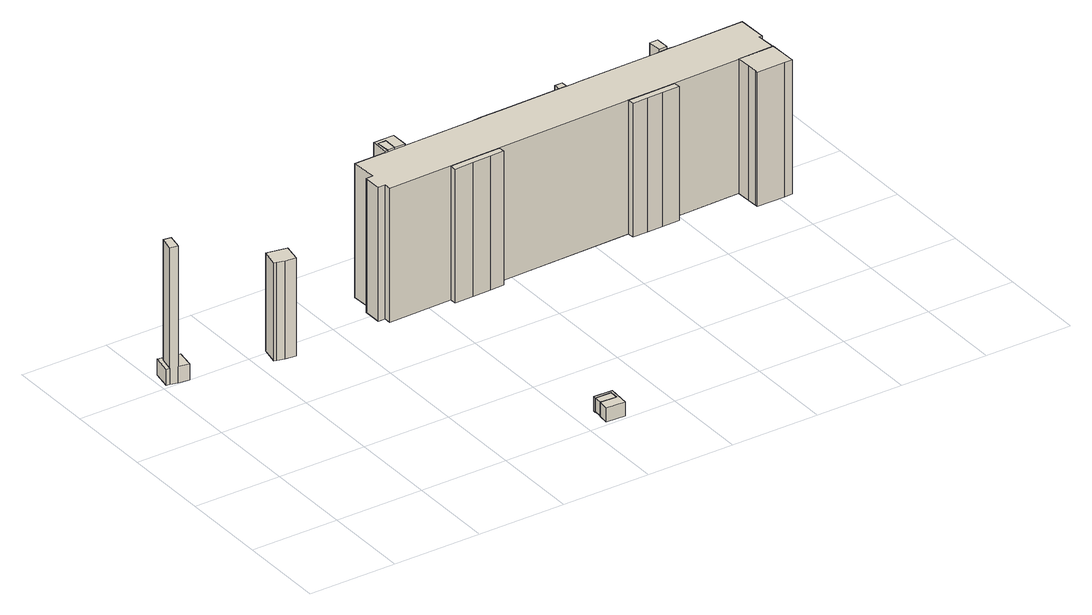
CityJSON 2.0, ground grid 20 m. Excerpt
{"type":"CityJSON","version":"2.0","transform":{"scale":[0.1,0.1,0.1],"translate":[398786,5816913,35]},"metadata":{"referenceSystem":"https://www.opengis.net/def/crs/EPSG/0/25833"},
"CityObjects":{
"building1":{"type":"Building","attributes":{"Gemeindeschluessel":"11000011","function":"51009_1610"},"address":[{"country":"Germany","locality":"Berlin"}],"children":["building1-1","building1-2"]},
"building1-1":{"type":"BuildingPart","attributes":{"BezugspunktDach":"2200","measuredHeight":3.72,"storeysAboveGround":0},"parents":["building1"],"geometry":[{"type":"MultiSurface","lod":"1","boundaries":[[[0,1,2,3,4,5,6,7]],[[8,9,10,11,12,13,14,15]],[[8,15,7,6]],[[9,8,6,5]],[[10,9,5,4]],[[11,10,4,3]],[[11,3,11,12]],[[12,2,12,13]],[[15,14,0,7]],[[12,11,3,2]],[[13,12,2,1,16]],[[14,13,1,0]]]}]},
"building1-2":{"type":"BuildingPart","attributes":{"BezugspunktDach":"2200","measuredHeight":31.24,"storeysAboveGround":0},"parents":["building1"],"geometry":[{"type":"MultiSurface","lod":"1","boundaries":[[[17,18,19,20]],[[13,12,11,14]],[[13,1,0,20,19]],[[21,2,1,19,18]],[[3,2,18,17]],[[14,11,17,20]],[[14,0,1,13]],[[12,13,1,2,21]],[[11,12,2,3]]]}]},
"building2":{"type":"Building","attributes":{"Gemeindeschluessel":"11000011","function":"51009_1610"},"address":[{"country":"Germany","locality":"Berlin"}],"children":["building2-1","building2-2"]},
"building2-1":{"type":"BuildingPart","attributes":{"BezugspunktDach":"2200","measuredHeight":22.38,"storeysAboveGround":0},"parents":["building2"],"geometry":[{"type":"Solid","lod":"1","boundaries":[[[[22,23,24,25,26,27]],[[28,29,30,31,32,33]],[[28,33,27,26]],[[29,28,26,25]],[[30,29,25,24]],[[31,30,24,23]],[[32,31,23,22]],[[33,32,22,27]]]]}]},
"building2-2":{"type":"BuildingPart","attributes":{"BezugspunktDach":"2200","measuredHeight":4.43,"storeysAboveGround":0},"parents":["building2"],"geometry":[{"type":"Solid","lod":"1","boundaries":[[[[34,35,36,37]],[[38,39,40,41]],[[38,41,37,36]],[[39,38,36,35]],[[40,39,35,34]],[[41,40,34,37]]]]}]},
"building3":{"type":"Building","attributes":{"Gemeindeschluessel":"11000011","function":"51009_1610"},"address":[{"country":"Germany","locality":"Berlin"}],"children":["building3-1","building3-2"]},
"building3-1":{"type":"BuildingPart","attributes":{"BezugspunktDach":"2200","measuredHeight":3.33,"storeysAboveGround":0},"parents":["building3"],"geometry":[{"type":"MultiSurface","lod":"1","boundaries":[[[42,43,44,45,46,47,48,49]],[[50,51,52,53,54,55,56,57]],[[50,57,49,48]],[[51,50,58,59,60]],[[52,51,60,61]],[[46,62,46,45]],[[53,52,61,63]],[[54,53,45,44]],[[55,54,44,43]],[[56,55,43,42]],[[57,56,42,49]],[[60,59,58,48,47]],[[61,60,47,46]],[[63,61,62,46,45]]]}]},
"building3-2":{"type":"BuildingPart","attributes":{"BezugspunktDach":"2200","measuredHeight":3.1,"storeysAboveGround":0},"parents":["building3"],"geometry":[{"type":"MultiSurface","lod":"1","boundaries":[[[47,46,45,48]],[[63,61,60,59]],[[63,59,48,45]],[[61,63,45,46]],[[60,61,46,47]],[[59,60,64,47,48]]]}]},
"building4":{"type":"Building","attributes":{"Gemeindeschluessel":"11000011","function":"51009_1610"},"address":[{"country":"Germany","locality":"Berlin"}],"children":["building4-1","building4-2"]},
"building4-1":{"type":"BuildingPart","attributes":{"BezugspunktDach":"2200","measuredHeight":30.8,"storeysAboveGround":0},"parents":["building4"],"geometry":[{"type":"MultiSurface","lod":"1","boundaries":[[[65,66,67,68,69,70,71,72]],[[73,74,75,76,77,78,79,80]],[[73,80,72,71]],[[74,73,71,70]],[[75,74,70,69]],[[76,75,81,82,83]],[[77,76,83,84]],[[78,77,84,85]],[[79,78,66,65]],[[80,79,65,72]],[[83,82,81,69,68]],[[86,84,83,68,67]],[[85,84,67,66]]]}]},
"building4-2":{"type":"BuildingPart","attributes":{"BezugspunktDach":"2200","measuredHeight":30.78,"storeysAboveGround":0},"parents":["building4"],"geometry":[{"type":"MultiSurface","lod":"1","boundaries":[[[87,88,89,90]],[[83,82,85,84]],[[83,68,67,90,89]],[[69,68,89,88]],[[85,82,88,87]],[[67,66,87,90]],[[84,67,68,83]],[[82,83,68,69]],[[84,85,66,67]]]}]},
"building5":{"type":"Building","attributes":{"Gemeindeschluessel":"11000011","function":"51009_1610"},"address":[{"country":"Germany","locality":"Berlin"}],"children":["building5-1","building5-2"]},
"building5-1":{"type":"BuildingPart","attributes":{"BezugspunktDach":"2200","measuredHeight":3.19,"storeysAboveGround":0},"parents":["building5"],"geometry":[{"type":"MultiSurface","lod":"1","boundaries":[[[91,92,93,94,95,96,97,98]],[[99,100,101,102,103,104,105,106]],[[99,106,98,97]],[[100,99,97,96]],[[101,100,96,95]],[[102,101,107,108]],[[103,102,94,108,109]],[[104,103,109,110,92]],[[105,104,92,91]],[[106,105,91,98]],[[108,107,95,94]],[[109,108,94,93]],[[93,92,110,109]]]}]},
"building5-2":{"type":"BuildingPart","attributes":{"BezugspunktDach":"2200","measuredHeight":28.25,"storeysAboveGround":0},"parents":["building5"],"geometry":[{"type":"MultiSurface","lod":"1","boundaries":[[[111,112,113,114]],[[108,107,110,109]],[[94,93,109,114,113]],[[107,95,94,113,112]],[[110,107,112,111]],[[109,93,92,115,111,114]],[[108,109,93,94]],[[108,94,95,107]],[[110,115,92,93,109]]]}]},
"building6":{"type":"Building","attributes":{"Gemeindeschluessel":"11000011","function":"31001_1010"},"address":[{"country":"Germany","locality":"Berlin","thoroughfareNumber":"13, 14, 15, 16","thoroughfareName":"Mellenseestraße"}],"children":["building6-1","building6-2","building6-3","building6-4","building6-5","building6-6","building6-7","building6-8"]},
"building6-1":{"type":"BuildingPart","attributes":{"BezugspunktDach":"2200","measuredHeight":30.61,"storeysAboveGround":10},"parents":["building6"],"geometry":[{"type":"MultiSurface","lod":"1","boundaries":[[[116,117,118,119,120,121,122,123,124,125,126,127,128,129,130,131,132,133,134,135,136,137,138,139,140,141,142,143,144]],[[145,146,147,148,149,150,105,104,101,100,151,152,153,154,155,156,157,158,159,160,161,162,163,164,165,166,167,168,169]],[[145,169,144,143]],[[146,145,143,142]],[[147,146,142,141]],[[148,147,141,140]],[[149,148,85,82,139]],[[150,149,139,138]],[[105,150,138,137]],[[104,105,137,136]],[[112,111,136,135]],[[101,104,110,107]],[[100,101,135,134]],[[151,100,134,133]],[[152,151,133,132]],[[153,152,132,131],[170,171,172,173]],[[154,153,131,130]],[[155,154,130,129]],[[156,155,129,128]],[[157,156,174,175]],[[158,157,127,126]],[[159,158,126,125]],[[160,159,125,124]],[[161,160,124,123]],[[162,161,123,122]],[[176,177,178,179,163,121,180,181,182]],[[166,165,119,118]],[[167,166,118,117]],[[168,167,117,116]],[[169,168,116,144]],[[140,139,82,85]],[[107,110,111,112]],[[172,171,170,173]],[[175,174,128,127]],[[163,162,122,121]],[[164,182,181,180,120]],[[179,178,177,176]],[[165,164,120,183,119]]]}]},
"building6-2":{"type":"BuildingPart","attributes":{"BezugspunktDach":"2200","measuredHeight":28.25,"storeysAboveGround":10},"parents":["building6"],"geometry":[{"type":"Solid","lod":"1","boundaries":[[[[111,112,113,114]],[[108,107,110,109]],[[108,109,114,113]],[[107,108,113,112]],[[109,110,111,114]],[[110,107,112,111]]]]}]},
"building6-3":{"type":"BuildingPart","attributes":{"BezugspunktDach":"2200","measuredHeight":29.34,"storeysAboveGround":10},"parents":["building6"],"geometry":[{"type":"MultiSurface","lod":"1","boundaries":[[[173,172,184,185]],[[186,171,170,187]],[[186,187,185,184]],[[171,186,184,172]],[[187,170,173,185]],[[188,170,171,172,173]]]}]},
"building6-4":{"type":"BuildingPart","attributes":{"BezugspunktDach":"2200","measuredHeight":30.94,"storeysAboveGround":10},"parents":["building6"],"geometry":[{"type":"MultiSurface","lod":"1","boundaries":[[[189,190,191,192]],[[193,175,174,194]],[[193,194,192,191]],[[175,193,191,190]],[[195,128,127,190,189]],[[194,174,189,192]],[[174,175,196,127,128,195]]]}]},
"building6-5":{"type":"BuildingPart","attributes":{"BezugspunktDach":"2200","measuredHeight":30.7,"storeysAboveGround":10},"parents":["building6"],"geometry":[{"type":"MultiSurface","lod":"1","boundaries":[[[197,198,199,200,201,202,203,204]],[[162,205,206,207,208,209,210,163]],[[122,121,204,203]],[[205,162,203,202]],[[206,205,202,201]],[[207,206,201,200]],[[208,207,200,199]],[[209,208,199,198]],[[210,209,198,197]],[[163,210,197,204]],[[211,162,163,121,122]]]}]},
"building6-6":{"type":"BuildingPart","attributes":{"BezugspunktDach":"2200","measuredHeight":30.61,"storeysAboveGround":10},"parents":["building6"],"geometry":[{"type":"MultiSurface","lod":"1","boundaries":[[[212,213,214,215,181,119]],[[182,216,217,218,219,165]],[[120,119,181]],[[216,182,181,215]],[[217,216,215,214]],[[218,217,214,213]],[[219,218,213,212]],[[165,219,212,119]],[[182,164,120,181]],[[164,165,119,120]]]}]},
"building6-7":{"type":"BuildingPart","attributes":{"BezugspunktDach":"2200","measuredHeight":30.61,"storeysAboveGround":10},"parents":["building6"],"geometry":[{"type":"Solid","lod":"1","boundaries":[[[[220,221,222,223,178,177]],[[179,224,225,226,227,176]],[[224,179,178,223]],[[225,224,223,222]],[[226,225,222,221]],[[227,226,221,220]],[[176,227,220,177]],[[179,176,177,178]]]]}]},
"building6-8":{"type":"BuildingPart","attributes":{"BezugspunktDach":"2200","measuredHeight":30.78,"storeysAboveGround":10},"parents":["building6"],"geometry":[{"type":"MultiSurface","lod":"1","boundaries":[[[87,88,89,90]],[[83,82,85,84]],[[83,84,90,89]],[[82,83,89,88]],[[140,139,82,88,87]],[[84,85,87,90]],[[85,82,139,140]]]}]}
},
"vertices":[
[15,602,51],[22,635,51],[39,632,51],[33,598,51],[57,594,51],[64,636,51],[15,646,51],[8,603,51],[15,646,14],[64,636,14],[57,594,14],[33,598,14],[39,632,14],[22,635,14],[15,602,14],[8,603,14],[22,635,32],
[33,598,327],[39,632,327],[22,635,327],[15,602,327],[39,632,39],
[240,560,238],[257,556,238],[281,552,238],[288,593,238],[242,602,238],[234,561,238],[242,602,14],[288,593,14],[281,552,14],[257,556,14],[240,560,14],[234,561,14],
[257,556,59],[263,588,59],[247,591,59],[240,560,59],[247,591,15],[263,588,15],[257,556,15],[240,560,15],
[687,6,44],[690,55,44],[647,57,44],[647,51,44],[684,50,44],[683,30,44],[646,32,44],[644,8,44],[646,32,11],[683,30,11],[684,50,11],[647,51,11],[647,57,11],[690,55,11],[687,6,11],[644,8,11],[646,32,19],[646,32,13],[683,30,13],[684,50,13],[684,50,43],[647,51,13],
[683,30,28],
[576,677,319],[582,677,319],[581,708,319],[599,708,319],[599,678,319],[624,678,319],[624,718,319],[576,717,319],[624,718,11],[624,678,11],[599,678,11],[599,708,11],[581,708,11],[582,677,11],[576,677,11],[576,717,11],[599,678,89],[599,678,12],[599,708,12],[581,708,12],[582,677,12],[581,708,166],
[582,677,320],[599,678,320],[599,708,320],[581,708,320],
[804,681,42],[811,682,42],[810,711,42],[828,712,42],[827,682,42],[851,682,42],[851,723,42],[803,722,42],[851,723,10],[851,682,10],[827,682,10],[828,712,10],[810,711,10],[811,682,10],[804,681,10],[803,722,10],[827,682,12],[828,712,12],[810,711,12],[811,682,12],
[811,682,294],[827,682,294],[828,712,294],[810,711,294],[811,682,31],
[491,576,316],[507,576,316],[507,560,316],[654,563,316],[721,565,316],[1346,579,316],[1429,581,316],[1427,626,316],[1434,626,316],[1432,693,316],[1277,690,316],[1252,690,316],[1233,689,316],[1226,689,316],[1045,686,316],[1023,685,316],[1004,685,316],[995,685,316],[851,682,316],[827,682,316],[811,682,316],[804,681,316],[624,678,316],[599,678,316],[582,677,316],[576,677,316],[504,676,316],[506,618,316],[491,617,316],[506,618,10],[504,676,10],[576,677,10],[582,677,10],[599,678,10],[624,678,10],[995,685,10],[1004,685,10],[1023,685,10],[1045,686,10],[1226,689,10],[1233,689,10],[1252,690,10],[1277,690,10],[1432,693,10],[1434,626,10],[1427,626,10],[1429,581,10],[1346,579,10],[721,565,10],[654,563,10],[507,560,10],[507,576,10],[491,576,10],[491,617,10],[1004,685,11],[1023,685,11],[1023,685,304],[1004,685,304],[1233,689,13],[1252,690,13],[1081,573,10],[1081,573,316],[1191,575,316],[1191,575,10],[748,565,316],[771,566,316],[771,566,10],[662,563,316],
[1022,717,304],[1004,716,304],[1022,717,11],[1004,716,11],[1004,685,155],
[1233,689,322],[1252,690,322],[1251,721,322],[1232,721,322],[1251,721,13],[1232,721,13],[1233,689,164],[1252,690,88],
[1347,546,317],[1348,523,317],[1348,517,317],[1413,517,317],[1431,517,317],[1430,555,317],[1429,581,317],[1346,579,317],[1430,555,10],[1431,517,10],[1413,517,10],[1348,517,10],[1348,523,10],[1347,546,10],[1429,581,164],
[654,548,316],[697,549,316],[739,550,316],[771,551,316],[771,551,10],[739,550,10],[697,549,10],[654,548,10],
[1082,558,316],[1117,559,316],[1153,559,316],[1193,560,316],[1193,560,10],[1153,559,10],[1117,559,10],[1082,558,10]
]}
